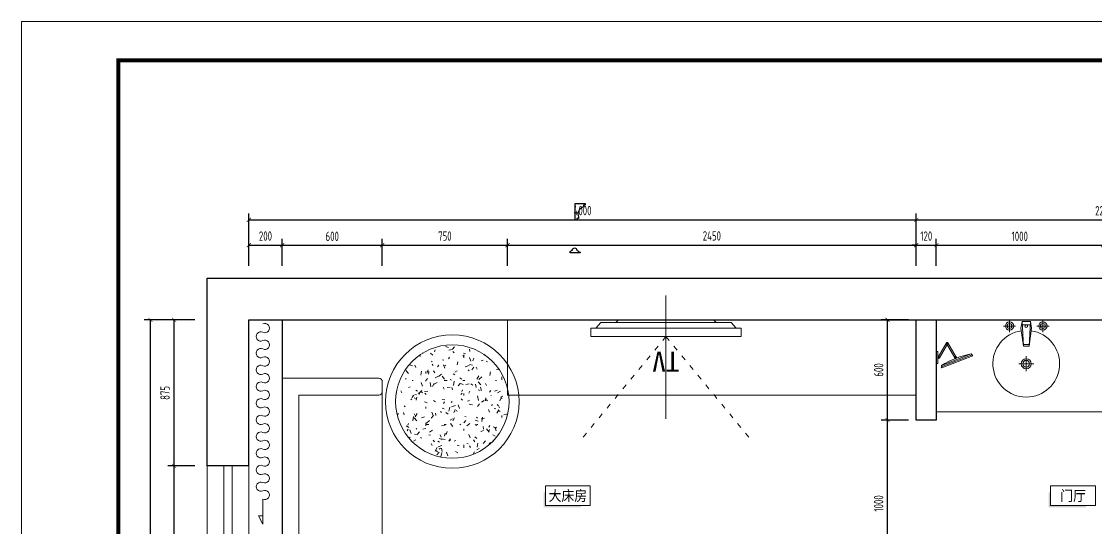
# Model space of a CAD drawing. Header units: millimetres. Extents: x 84706 to 155398, y -6776 to 36429.
# Drawn here: x 84706 to 91147, y 5866 to 8906 of the extents above; entities that cross this region are included whole.
import ezdxf
from ezdxf.enums import TextEntityAlignment as Align

# ---------------------------------------------------------------- set-up
doc = ezdxf.new("R2010")
doc.units = ezdxf.units.MM
for name, pattern in [('ACAD_ISO03W100', [30, 12, -18]), ('DOTE', [61.468, 50.8, -5.08, 0.508, -5.08]), ('HIDDEN', [9.525, 6.35, -3.175])]:
    doc.linetypes.add(name, pattern=pattern)
doc.layers.get('Defpoints').update_dxf_attribs({"color": 250})
for name, color, linetype, lineweight in [('Drawing【图框、表格】', 150, 'Continuous', 0), ('FF-Curtain【平面窗帘】', 32, 'Continuous', 0), ('FF-FIXT【洁具】', 31, 'Continuous', 0), ('FF-Text【平面文字】', 2, 'Continuous', 0), ('FF-Win【窗】', 132, 'Continuous', 0), ('FF-【活动成品家具】', 51, 'Continuous', 0), ('RC-dimensions', 44, 'Continuous', 0)]:
    doc.layers.add(name, color=color, linetype=linetype, lineweight=lineweight)
doc.layers.add('WALL_NEW【新建墙体】', color=4, linetype='Continuous')
doc.layers.add('WALL【墙体】', color=7, linetype='Continuous')
doc.styles.add('ROMANTIC', font='STXIHEI.TTF', dxfattribs={"bigfont": 'gbcbig.shx'})
doc.styles.add('宋体', font='', dxfattribs={"width": 0.8})
doc.styles.add('尺寸标注', font='ARCHS.SHX', dxfattribs={"width": 0.8})
doc.styles.add('文字', font='')
doc.styles.add('黑体', font='simhei.ttf', dxfattribs={"width": 0.7})
doc.styles.get('宋体').set_extended_font_data('SimSun')
doc.styles.get('文字').set_extended_font_data('SimSun')
doc.dimstyles.new('海龙1：25', dxfattribs={"dimscale": 25, "dimtxt": 2.25, "dimasz": 1, "dimexe": 1.5, "dimexo": 1, "dimgap": 1, "dimtad": 1, "dimdec": 0, "dimrnd": 5, "dimdsep": 46, "dimtxsty": '尺寸标注', "dimblk": 'ARCHTICK', "dimblk1": 'ARCHTICK', "dimblk2": 'ARCHTICK', "dimcen": 1, "dimclrd": 44, "dimclre": 44, "dimclrt": 2, "dimadec": 0, "dimazin": 0, "dimtfac": 1, "dimtdec": 0, "dimtix": 1, "dimtmove": 2, "dimatfit": 3, "dimldrblk": 'hl_arrow2', "dimfxl": 0, "dimarcsym": 0})

# ---------------------------------------------------------------- blocks, each defined once
blk = doc.blocks.new('hlw_3_1600_250')
for p, q in [((-0.5, 0.078125), (0.5, 0.078125)), ((-0.5, -0.078125), (0.5, -0.078125))]:
    blk.add_line(p, q)
at = {"linetype": 'HIDDEN', "ltscale": 15}
for p, q in [((-0.5, 0.015625), (0.5, 0.015625)), ((-0.5, -0.015625), (0.5, -0.015625))]:
    blk.add_line(p, q, dxfattribs=at)
blk = doc.blocks.new('_ArchTick')
at = {"color": 2, "linetype": 'ByBlock', "const_width": 0.15}
blk.add_lwpolyline([(-0.5, -0.5), (0.5, 0.5)], dxfattribs=at)
blk = doc.blocks.new('*D115')
at = {"layer": 'Defpoints', "color": 0, "transparency": 16777216}
for p in [(86267.5, 7565), (86067.5, 7265), (86267.5, 7265)]:
    blk.add_point(p, dxfattribs=at)
at = {"layer": 'RC-dimensions', "color": 44, "lineweight": -2, "transparency": 16777216}
for p, q in [((86067.5, 7440), (86067.5, 7602.5)), ((86267.5, 7440), (86267.5, 7602.5)), ((86067.5, 7565), (86267.5, 7565))]:
    blk.add_line(p, q, dxfattribs=at)
at = {"layer": 'RC-dimensions', "color": 44, "lineweight": -2, "transparency": 16777216, "xscale": 25, "yscale": 25, "zscale": 25, "rotation": 180}
blk.add_blockref('_ArchTick', (86067.5, 7565), dxfattribs=at)
at = {"layer": 'RC-dimensions', "color": 44, "lineweight": -2, "transparency": 16777216, "xscale": 25, "yscale": 25, "zscale": 25}
blk.add_blockref('_ArchTick', (86267.5, 7565), dxfattribs=at)
at = {"layer": 'RC-dimensions', "color": 2, "transparency": 16777216, "insert": (86167.5, 7619.3), "char_height": 56.25, "attachment_point": 5, "style": '尺寸标注'}
blk.add_mtext('200', dxfattribs=at)
blk = doc.blocks.new('hl_arrow2')
at = {"color": 2}
blk.add_line((-0.22, 0), (-1, 0), dxfattribs=at)
blk.add_lwpolyline([(-0.22, 0), (-0.86, -0.69), (-0.65, -0.86), (0, 0), (-0.65, 0.86), (-0.86, 0.69)], close=True, dxfattribs=at)
for points in [[(-0.86, 0.69), (-0.65, 0.86), (-0.22, 0), (0, 0)], [(-0.86, -0.69), (-0.65, -0.86), (-0.22, 0), (0, 0)]]:
    blk.add_solid(points, dxfattribs=at)
blk = doc.blocks.new('*D117')
at = {"layer": 'Defpoints', "color": 0, "transparency": 16777216}
for p in [(85619.9, 7116.7), (85919.9, 7116.7), (85919.9, 6241.7)]:
    blk.add_point(p, dxfattribs=at)
at = {"layer": 'RC-dimensions', "color": 44, "lineweight": -2, "transparency": 16777216}
for p, q in [((85744.9, 7116.7), (85582.4, 7116.7)), ((85619.9, 6241.7), (85619.9, 7116.7)), ((85744.9, 6241.7), (85582.4, 6241.7))]:
    blk.add_line(p, q, dxfattribs=at)
at = {"layer": 'RC-dimensions', "color": 44, "lineweight": -2, "transparency": 16777216, "xscale": 25, "yscale": 25, "zscale": 25}
for p, rotation in [((85619.9, 7116.7), 90), ((85619.9, 6241.7), 270)]:
    blk.add_blockref('_ArchTick', p, dxfattribs=dict(at, rotation=rotation))
at = {"layer": 'RC-dimensions', "color": 2, "transparency": 16777216, "insert": (85565.6, 6679.2), "char_height": 56.25, "attachment_point": 5, "rotation": 90, "style": '尺寸标注'}
blk.add_mtext('875', dxfattribs=at)
blk = doc.blocks.new('*D118')
at = {"layer": 'Defpoints', "color": 0, "transparency": 16777216}
for p in [(85619.9, 6241.7), (85919.9, 6241.7), (85919.9, 4641.7)]:
    blk.add_point(p, dxfattribs=at)
at = {"layer": 'RC-dimensions', "color": 44, "lineweight": -2, "transparency": 16777216}
for p, q in [((85744.9, 6241.7), (85582.4, 6241.7)), ((85619.9, 4641.7), (85619.9, 6241.7)), ((85744.9, 4641.7), (85582.4, 4641.7))]:
    blk.add_line(p, q, dxfattribs=at)
at = {"layer": 'RC-dimensions', "color": 44, "lineweight": -2, "transparency": 16777216, "xscale": 25, "yscale": 25, "zscale": 25}
for p, rotation in [((85619.9, 6241.7), 90), ((85619.9, 4641.7), 270)]:
    blk.add_blockref('_ArchTick', p, dxfattribs=dict(at, rotation=rotation))
at = {"layer": 'RC-dimensions', "color": 2, "transparency": 16777216, "insert": (85566.7, 5441.7), "char_height": 56.25, "attachment_point": 5, "rotation": 90, "style": '尺寸标注'}
blk.add_mtext('1600', dxfattribs=at)
blk = doc.blocks.new('洗手台40')
at = {"color": 8}
for p, q in [((194.8, 336.5), (194.8, 263.5)), ((231.3, 300), (158.3, 300)), ((13.8, 200), (-76.3, 200)), ((-31.3, 245.1), (-31.3, 154.9)), ((182.2, 231.4), (74.6, 216.7)), ((221.1, 225), (74.6, 216.7)), ((74.6, 216.7), (74.6, 200)), ((74.6, 183.3), (74.6, 200)), ((84.7, 217.2), (84.7, 200)), ((84.7, 182.8), (84.7, 200)), ((221.1, 225), (182.2, 231.4)), ((201.4, 223.9), (201.4, 200)), ((201.4, 176.1), (201.4, 200)), ((221.1, 225), (221.1, 200)), ((221.1, 175), (221.1, 200)), ((221.1, 175), (74.6, 183.3)), ((182.2, 168.6), (74.6, 183.3)), ((221.1, 175), (182.2, 168.6)), ((194.8, 136.5), (194.8, 63.5)), ((231.3, 100), (158.3, 100))]:
    blk.add_line(p, q, dxfattribs=at)
for centre, radius in [((194.8, 300), 25), ((194.8, 300), 15), ((-31.3, 200), 30), ((-31.3, 200), 20), ((194.8, 100), 25), ((194.8, 100), 15)]:
    blk.add_circle(centre, radius, dxfattribs=at)
blk.add_arc((-31.3, 200), 200, 8.42379, 351.57621)
for centre, start, end in [((194, 201.2), 350.52523, 189.47477), ((194, 198.8), 170.52523, 9.47477)]:
    blk.add_arc(centre, 7.19, start, end, dxfattribs=at)
blk = doc.blocks.new('*U19')
at = {"color": 150}
blk.add_lwpolyline([(-5.38, -2.34), (5.38, -2.34), (5.38, 2.33), (-5.38, 2.33), (-5.38, -2.34)], dxfattribs=at)
at = {"color": 150, "ltscale": 4}
for points in [[(-5.38, 0.83), (-5.83, 0.83), (-5.38, -2.34), (-5.83, -2.79)], [(3.13, -2.34), (3.13, -2.79), (-5.38, -2.34), (-5.83, -2.79)]]:
    blk.add_solid(points, dxfattribs=at)
at = {"color": 2, "ltscale": 4, "style": '文字', "width": 0.9, "flags": 8}
blk.add_attdef('功能区文字', text='', height=2.5, dxfattribs=at).set_placement((0.01, -0.03), align=Align.MIDDLE_CENTER)
blk = doc.blocks.new('刮须镜平面')
at = {"color": 0, "ltscale": 0.4}
for p, q in [((-118.2, 1.9), (-68.3, 88.4)), ((-61.6, 84.6), (-111.6, -1.9)), ((-68.3, 84.6), (-18.3, -1.9)), ((-11.7, 1.9), (-61.6, 88.4)), ((-218.4, 9.3), (-215.7, 16.4)), ((-32.2, -63), (-218.4, 9.3)), ((-215.7, 16.4), (-29.4, -55.8)), ((-212.1, 15), (-209.3, 22.2)), ((-209.3, 22.2), (-30.2, -47.3)), ((-122.3, -3.3), (-120.3, 2.1)), ((-9.2, 5.8), (-15, 5.8)), ((-9.2, 36.5), (0, 36.5)), ((-9.2, -36.5), (-9.2, 36.5)), ((0, 36.5), (0, -36.5)), ((-111.6, -7.5), (-109.5, -2.1)), ((-33, -54.4), (-30.2, -47.3)), ((-29.4, -55.8), (-32.2, -63)), ((-9.2, -5.8), (-15, -5.8)), ((0, -36.5), (-9.2, -36.5))]:
    blk.add_line(p, q, dxfattribs=at)
for centre in [(-64.9, 86.5), (-114.9, 0), (-15, 0)]:
    blk.add_circle(centre, 3.07, dxfattribs=at)
for centre, radius, start, end in [((-64.9, 86.5), 3.84, 29.99999, 209.99999), ((-64.9, 86.5), 3.84, 329.99999, 149.99999), ((-335.4, -568.2), 603.7, 59.63728, 77.94717), ((-114.9, 0), 5.76, 338.79222, 158.79222), ((-114.9, 0), 3.84, 149.99999, 329.99999), ((-15, 0), 5.76, 89.99999, 269.99999), ((-15, 0), 3.84, 209.99999, 29.99999)]:
    blk.add_arc(centre, radius, start, end, dxfattribs=at)
blk = doc.blocks.new('*D135')
at = {"layer": 'Defpoints', "color": 0, "transparency": 16777216}
for p in [(85478.2, 7116.7), (85778.2, 7116.7), (85778.2, 3766.7)]:
    blk.add_point(p, dxfattribs=at)
at = {"layer": 'RC-dimensions', "color": 44, "lineweight": -2, "transparency": 16777216}
for p, q in [((85603.2, 7116.7), (85440.7, 7116.7)), ((85478.2, 3766.7), (85478.2, 7116.7)), ((85603.2, 3766.7), (85440.7, 3766.7))]:
    blk.add_line(p, q, dxfattribs=at)
at = {"layer": 'RC-dimensions', "color": 44, "lineweight": -2, "transparency": 16777216, "xscale": 25, "yscale": 25, "zscale": 25}
for p, rotation in [((85478.2, 7116.7), 90), ((85478.2, 3766.7), 270)]:
    blk.add_blockref('_ArchTick', p, dxfattribs=dict(at, rotation=rotation))
at = {"layer": 'RC-dimensions', "color": 2, "transparency": 16777216, "insert": (85425.1, 5441.7), "char_height": 56.25, "attachment_point": 5, "rotation": 90, "style": '尺寸标注'}
blk.add_mtext('3350', dxfattribs=at)
blk = doc.blocks.new('*D136')
at = {"layer": 'Defpoints', "color": 0, "transparency": 16777216}
for p in [(90067.5, 7716.6), (86067.5, 7416.6), (90067.5, 7416.6)]:
    blk.add_point(p, dxfattribs=at)
at = {"layer": 'RC-dimensions', "color": 44, "lineweight": -2, "transparency": 16777216}
for p, q in [((86067.5, 7591.6), (86067.5, 7754.1)), ((90067.5, 7591.6), (90067.5, 7754.1)), ((86067.5, 7716.6), (90067.5, 7716.6))]:
    blk.add_line(p, q, dxfattribs=at)
at = {"layer": 'RC-dimensions', "color": 44, "lineweight": -2, "transparency": 16777216, "xscale": 25, "yscale": 25, "zscale": 25, "rotation": 180}
blk.add_blockref('_ArchTick', (86067.5, 7716.6), dxfattribs=at)
at = {"layer": 'RC-dimensions', "color": 44, "lineweight": -2, "transparency": 16777216, "xscale": 25, "yscale": 25, "zscale": 25}
blk.add_blockref('_ArchTick', (90067.5, 7716.6), dxfattribs=at)
at = {"layer": 'RC-dimensions', "color": 2, "transparency": 16777216, "insert": (88067.5, 7772.1), "char_height": 56.25, "attachment_point": 5, "style": '尺寸标注'}
blk.add_mtext('4000', dxfattribs=at)
blk = doc.blocks.new('*D144')
at = {"layer": 'Defpoints', "color": 0, "transparency": 16777216}
for p in [(89895.2, 6516.7), (90195.2, 6516.7), (90195.2, 5516.7)]:
    blk.add_point(p, dxfattribs=at)
at = {"layer": 'RC-dimensions', "color": 44, "lineweight": -2, "transparency": 16777216}
for p, q in [((90020.2, 6516.7), (89857.7, 6516.7)), ((89895.2, 5516.7), (89895.2, 6516.7)), ((90020.2, 5516.7), (89857.7, 5516.7))]:
    blk.add_line(p, q, dxfattribs=at)
at = {"layer": 'RC-dimensions', "color": 44, "lineweight": -2, "transparency": 16777216, "xscale": 25, "yscale": 25, "zscale": 25}
for p, rotation in [((89895.2, 6516.7), 90), ((89895.2, 5516.7), 270)]:
    blk.add_blockref('_ArchTick', p, dxfattribs=dict(at, rotation=rotation))
at = {"layer": 'RC-dimensions', "color": 2, "transparency": 16777216, "insert": (89842.1, 6016.7), "char_height": 56.25, "attachment_point": 5, "rotation": 90, "style": '尺寸标注'}
blk.add_mtext('1000', dxfattribs=at)
blk = doc.blocks.new('*D145')
at = {"layer": 'Defpoints', "color": 0, "transparency": 16777216}
for p in [(89895.2, 7116.7), (90195.2, 7116.7), (90195.2, 6516.7)]:
    blk.add_point(p, dxfattribs=at)
at = {"layer": 'RC-dimensions', "color": 44, "lineweight": -2, "transparency": 16777216}
for p, q in [((90020.2, 7116.7), (89857.7, 7116.7)), ((89895.2, 6516.7), (89895.2, 7116.7)), ((90020.2, 6516.7), (89857.7, 6516.7))]:
    blk.add_line(p, q, dxfattribs=at)
at = {"layer": 'RC-dimensions', "color": 44, "lineweight": -2, "transparency": 16777216, "xscale": 25, "yscale": 25, "zscale": 25}
for p, rotation in [((89895.2, 7116.7), 90), ((89895.2, 6516.7), 270)]:
    blk.add_blockref('_ArchTick', p, dxfattribs=dict(at, rotation=rotation))
at = {"layer": 'RC-dimensions', "color": 2, "transparency": 16777216, "insert": (89842.1, 6816.7), "char_height": 56.25, "attachment_point": 5, "rotation": 90, "style": '尺寸标注'}
blk.add_mtext('600', dxfattribs=at)
blk = doc.blocks.new('*D151')
at = {"layer": 'Defpoints', "color": 0, "transparency": 16777216}
for p in [(86867.5, 7565), (86267.5, 7265), (86867.5, 7265)]:
    blk.add_point(p, dxfattribs=at)
at = {"layer": 'RC-dimensions', "color": 44, "lineweight": -2, "transparency": 16777216}
for p, q in [((86267.5, 7440), (86267.5, 7602.5)), ((86867.5, 7440), (86867.5, 7602.5)), ((86267.5, 7565), (86867.5, 7565))]:
    blk.add_line(p, q, dxfattribs=at)
at = {"layer": 'RC-dimensions', "color": 44, "lineweight": -2, "transparency": 16777216, "xscale": 25, "yscale": 25, "zscale": 25, "rotation": 180}
blk.add_blockref('_ArchTick', (86267.5, 7565), dxfattribs=at)
at = {"layer": 'RC-dimensions', "color": 44, "lineweight": -2, "transparency": 16777216, "xscale": 25, "yscale": 25, "zscale": 25}
blk.add_blockref('_ArchTick', (86867.5, 7565), dxfattribs=at)
at = {"layer": 'RC-dimensions', "color": 2, "transparency": 16777216, "insert": (86567.5, 7618.1), "char_height": 56.25, "attachment_point": 5, "style": '尺寸标注'}
blk.add_mtext('600', dxfattribs=at)
blk = doc.blocks.new('*D152')
at = {"layer": 'Defpoints', "color": 0, "transparency": 16777216}
for p in [(90187.5, 7565), (90067.5, 7265), (90187.5, 7265)]:
    blk.add_point(p, dxfattribs=at)
at = {"layer": 'RC-dimensions', "color": 44, "lineweight": -2, "transparency": 16777216}
for p, q in [((90067.5, 7440), (90067.5, 7602.5)), ((90187.5, 7440), (90187.5, 7602.5)), ((90067.5, 7565), (90042.5, 7565)), ((90067.5, 7565), (90187.5, 7565)), ((90187.5, 7565), (90212.5, 7565))]:
    blk.add_line(p, q, dxfattribs=at)
at = {"layer": 'RC-dimensions', "color": 44, "lineweight": -2, "transparency": 16777216, "xscale": 25, "yscale": 25, "zscale": 25}
blk.add_blockref('_ArchTick', (90067.5, 7565), dxfattribs=at)
at = {"layer": 'RC-dimensions', "color": 44, "lineweight": -2, "transparency": 16777216, "xscale": 25, "yscale": 25, "zscale": 25, "rotation": 180}
blk.add_blockref('_ArchTick', (90187.5, 7565), dxfattribs=at)
at = {"layer": 'RC-dimensions', "color": 2, "transparency": 16777216, "insert": (90127.5, 7619.3), "char_height": 56.25, "attachment_point": 5, "style": '尺寸标注'}
blk.add_mtext('120', dxfattribs=at)
blk = doc.blocks.new('*D153')
at = {"layer": 'Defpoints', "color": 0, "transparency": 16777216}
for p in [(91187.5, 7565), (90187.5, 7265), (91187.5, 7265)]:
    blk.add_point(p, dxfattribs=at)
at = {"layer": 'RC-dimensions', "color": 44, "lineweight": -2, "transparency": 16777216}
for p, q in [((90187.5, 7440), (90187.5, 7602.5)), ((91187.5, 7440), (91187.5, 7602.5)), ((90187.5, 7565), (91187.5, 7565))]:
    blk.add_line(p, q, dxfattribs=at)
at = {"layer": 'RC-dimensions', "color": 44, "lineweight": -2, "transparency": 16777216, "xscale": 25, "yscale": 25, "zscale": 25, "rotation": 180}
blk.add_blockref('_ArchTick', (90187.5, 7565), dxfattribs=at)
at = {"layer": 'RC-dimensions', "color": 44, "lineweight": -2, "transparency": 16777216, "xscale": 25, "yscale": 25, "zscale": 25}
blk.add_blockref('_ArchTick', (91187.5, 7565), dxfattribs=at)
at = {"layer": 'RC-dimensions', "color": 2, "transparency": 16777216, "insert": (90687.5, 7618.1), "char_height": 56.25, "attachment_point": 5, "style": '尺寸标注'}
blk.add_mtext('1000', dxfattribs=at)
blk = doc.blocks.new('*D179')
at = {"layer": 'Defpoints', "color": 0, "transparency": 16777216}
for p in [(92317.5, 7716.6), (90067.5, 7416.6), (92317.5, 7416.6)]:
    blk.add_point(p, dxfattribs=at)
at = {"layer": 'RC-dimensions', "color": 44, "lineweight": -2, "transparency": 16777216}
for p, q in [((90067.5, 7591.6), (90067.5, 7754.1)), ((92317.5, 7591.6), (92317.5, 7754.1)), ((90067.5, 7716.6), (92317.5, 7716.6))]:
    blk.add_line(p, q, dxfattribs=at)
at = {"layer": 'RC-dimensions', "color": 44, "lineweight": -2, "transparency": 16777216, "xscale": 25, "yscale": 25, "zscale": 25, "rotation": 180}
blk.add_blockref('_ArchTick', (90067.5, 7716.6), dxfattribs=at)
at = {"layer": 'RC-dimensions', "color": 44, "lineweight": -2, "transparency": 16777216, "xscale": 25, "yscale": 25, "zscale": 25}
blk.add_blockref('_ArchTick', (92317.5, 7716.6), dxfattribs=at)
at = {"layer": 'RC-dimensions', "color": 2, "transparency": 16777216, "insert": (91192.5, 7770.9), "char_height": 56.25, "attachment_point": 5, "style": '尺寸标注'}
blk.add_mtext('2250', dxfattribs=at)
blk = doc.blocks.new('海龍_09052443')
blk.add_lwpolyline([(-10500, -14850), (10500, -14850), (10500, 0), (-10500, 0)], close=True)
at = {"const_width": 50}
blk.add_lwpolyline([(-9250, -14350), (10000, -14350), (10000, -500), (-9250, -500)], close=True, dxfattribs=at)
at = {"style": '黑体', "width": 0.704386, "flags": 8}
blk.add_attdef('项目名称', text='', height=288, rotation=90, dxfattribs=at).set_placement((9289, -6225), align=Align.CENTER)
at = {"color": 2, "style": '宋体', "width": 0.725454, "flags": 8}
blk.add_attdef('图名', text='', height=125, dxfattribs=at).set_placement((9277, -11490), align=Align.MIDDLE)
at = {"style": '黑体', "width": 1.036363, "flags": 8}
for tag, p in [('比例', (9423, -13034)), ('阶段', (9423, -13273)), ('日期', (9423, -13512)), ('1FF-1', (9423, -13991)), ('序号', (9423, -14230))]:
    blk.add_attdef(tag, text='', height=92.3, dxfattribs=at).set_placement(p, align=Align.MIDDLE)
blk = doc.blocks.new('海龙工具_液晶电视')
at = {"color": 251, "linetype": 'ACAD_ISO03W100', "ltscale": 2.5}
for q in [(-507.9, 716), (507.9, 716)]:
    blk.add_line((0, 100), q, dxfattribs=at)
blk.add_line((-450, 50), (450, 50))
at = {"color": 251}
blk.add_line((-300, 15), (300, 15), dxfattribs=at)
blk.add_lwpolyline([(-450, 50), (450, 50), (450, 100), (-450, 100)], close=True)
blk.add_lwpolyline([(-420, 50), (-390, 15), (-300, 15, 0.267949), (-274, 0), (274, 0, 0.267949), (300, 15), (390, 15), (420, 50)], format="xyb")
at = {"color": 250, "style": 'ROMANTIC', "text_generation_flag": 6}
blk.add_text('TV', height=120, rotation=180, dxfattribs=at).set_placement((0.8, 250.3), align=Align.MIDDLE)
blk = doc.blocks.new('电视柜_04')
at = {"color": 250, "linetype": 'DOTE', "ltscale": 177.520661}
blk.add_line((-147.3, 0), (592.4, 0), dxfattribs=at)
at = {"ltscale": 4, "rotation": 270}
blk.add_blockref('海龙工具_液晶电视', (0, 0), dxfattribs=at)
blk = doc.blocks.new('海龙_08089383')
at = {"layer": 'FF-【活动成品家具】'}
h = blk.add_hatch(dxfattribs=at)
h.set_pattern_fill('AR-RROOF', color=8, scale=20.364318, angle=45)
h.set_pattern_definition([(45, (-180, -355), (438.9, 1170.4), [7758.8, -1034.5, 2586.27, -517.25]), (45, (123.6, 314.34), (-852.2, 120.7), [1551.76, -170.7, 3103.52, -387.94]), (45, (-308, 138.78), (1656.86, 2146.97), [4138.03, -724.16, 2069.01, -517.25])])
h.paths.add_polyline_path([(280, -355), (280, 5), (-180, 5), (-180, -355)])
blk.add_line((300, 1225), (300, -1575), dxfattribs=at)
blk.add_lwpolyline([(300, -1545, 0.414214), (280, -1525), (-200, -1525), (-200, 1175), (280, 1175, 0.414214), (300, 1195), (300, 1255, 0.414214), (280, 1275), (-300, 1275), (-300, -1625), (280, -1625, 0.414214), (300, -1605), (300, -1545)], format="xyb", dxfattribs=at)
blk.add_lwpolyline([(-200, 25), (300, 25), (300, -375), (-200, -375)], close=True, dxfattribs=at)
at = {"layer": 'FF-【活动成品家具】', "color": 8}
blk.add_lwpolyline([(-180, 5), (280, 5), (280, -355), (-180, -355)], close=True, dxfattribs=at)
blk = doc.blocks.new('海龙_08085835')
at = {"layer": 'FF-【活动成品家具】'}
h = blk.add_hatch(dxfattribs=at)
h.set_pattern_fill('地毯', color=8, scale=300, pattern_type=2)
h.set_pattern_definition([(0, (-124, -196), (132, 228), [12, -201, 9, -87, 18, -213]), (10, (-181, -73), (80.68, 285.34), [21, -51, 27, -159, 15, -198]), (20, (-211, -169), (133.47, 220.976), [24, -165, 21, -123, 15, -96]), (30, (-124, -187), (-21.97, 254.05), [15, -99, 12, -147, 9, -195]), (40, (-208, -121), (33.836, 216.37), [12, -132, 9, -84, 24, -153]), (50, (-163, -229), (-80.25, 235.733), [6, -111, 15, -183, 18, -93]), (60, (-154, -208), (-99.473, 223.71), [15, -123, 6, -144, 12, -111]), (70, (-187, -244), (-109.892, 215.587), [9, -57, 18, -96, 12, -132]), (80, (-172, -67), (-208.565, 164.72), [21, -132, 9, -156, 18, -147]), (90, (-154, -196), (-264, 111), [18, -93, 12, -183, 6, -186]), (100, (-202, -103), (-247.97, 145.145), [21, -117, 18, -96, 21, -219]), (110, (-223, -274), (-240.44, 81.69), [24, -78, 12, -159, 18, -174]), (120, (-304, -238), (-286.65, 28.49), [15, -201, 18, -93, 21, -123]), (130, (-238, -304), (-279.108, 71.266), [9, -66, 12, -129, 24, -168]), (140, (-328, -64), (-220.597, -34.206), [18, -108, 21, -93, 12, -126]), (150, (-79, -322), (-204.825, -120.767), [12, -84, 24, -186, 21, -171]), (160, (-277, -154), (-237.9, -162.43), [18, -126, 15, -114, 12, -183]), (170, (-259, -226), (-215.644, -169.123), [27, -99, 18, -135, 24, -132])])
h.paths.add_polyline_path([(-340, 0, 1), (340, 0, 1)])
for radius in [400, 340]:
    blk.add_circle((0, 0), radius, dxfattribs=at)
blk = doc.blocks.new('*D197')
at = {"layer": 'Defpoints', "color": 0, "transparency": 16777216}
for p in [(87617.5, 7565), (86867.5, 7265), (87617.5, 7265)]:
    blk.add_point(p, dxfattribs=at)
at = {"layer": 'RC-dimensions', "color": 44, "lineweight": -2, "transparency": 16777216}
for p, q in [((86867.5, 7440), (86867.5, 7602.5)), ((87617.5, 7440), (87617.5, 7602.5)), ((86867.5, 7565), (87617.5, 7565))]:
    blk.add_line(p, q, dxfattribs=at)
at = {"layer": 'RC-dimensions', "color": 44, "lineweight": -2, "transparency": 16777216, "xscale": 25, "yscale": 25, "zscale": 25, "rotation": 180}
blk.add_blockref('_ArchTick', (86867.5, 7565), dxfattribs=at)
at = {"layer": 'RC-dimensions', "color": 44, "lineweight": -2, "transparency": 16777216, "xscale": 25, "yscale": 25, "zscale": 25}
blk.add_blockref('_ArchTick', (87617.5, 7565), dxfattribs=at)
at = {"layer": 'RC-dimensions', "color": 2, "transparency": 16777216, "insert": (87242.5, 7619.3), "char_height": 56.25, "attachment_point": 5, "style": '尺寸标注'}
blk.add_mtext('750', dxfattribs=at)
blk = doc.blocks.new('*D198')
at = {"layer": 'Defpoints', "color": 0, "transparency": 16777216}
for p in [(90067.5, 7565), (87617.5, 7265), (90067.5, 7265)]:
    blk.add_point(p, dxfattribs=at)
at = {"layer": 'RC-dimensions', "color": 44, "lineweight": -2, "transparency": 16777216}
for p, q in [((87617.5, 7440), (87617.5, 7602.5)), ((90067.5, 7440), (90067.5, 7602.5)), ((87617.5, 7565), (90067.5, 7565))]:
    blk.add_line(p, q, dxfattribs=at)
at = {"layer": 'RC-dimensions', "color": 44, "lineweight": -2, "transparency": 16777216, "xscale": 25, "yscale": 25, "zscale": 25, "rotation": 180}
blk.add_blockref('_ArchTick', (87617.5, 7565), dxfattribs=at)
at = {"layer": 'RC-dimensions', "color": 44, "lineweight": -2, "transparency": 16777216, "xscale": 25, "yscale": 25, "zscale": 25}
blk.add_blockref('_ArchTick', (90067.5, 7565), dxfattribs=at)
at = {"layer": 'RC-dimensions', "color": 2, "transparency": 16777216, "insert": (88842.5, 7620.4), "char_height": 56.25, "attachment_point": 5, "style": '尺寸标注'}
blk.add_mtext('2450', dxfattribs=at)

msp = doc.modelspace()

# ---------------------------------------------------------------- linework, layer by layer
at = {"layer": 'Defpoints'}
msp.add_line((86267.5, 7116.7), (86267.5, 3766.7), dxfattribs=at)
for points in [[(88073.6, 7793.8, 0.453809), (88043.6, 7733.8), (88043.6, 7723.8), (88033.6, 7723.8), (88033.6, 7713.8), (88023.6, 7713.8), (88023.6, 7813.8), (88083.6, 7813.8), (88083.6, 7803.8), (88073.6, 7803.8)], [(88053.6, 7523.6), (88053.6, 7518.6), (87993.6, 7518.6), (87993.6, 7527.6, 0.414214), (88001.6, 7535.6), (88007.1, 7535.6, -1), (88033.1, 7535.6), (88038.1, 7535.6, 0.356394), (88052.8, 7523.6)]]:
    msp.add_lwpolyline(points, format="xyb", close=True, dxfattribs=at)
at = {"layer": 'FF-Curtain【平面窗帘】'}
msp.add_lwpolyline([(86151.7, 7092.5, -1.6), (86151.7, 7042.5, 1.6), (86151.7, 6992.5, -1.6), (86151.7, 6942.5, 1.6), (86151.7, 6892.5, -1.6), (86151.7, 6842.5, 1.6), (86151.7, 6792.5, -1.6), (86151.7, 6742.5, 1.6), (86151.7, 6692.5, -1.6), (86151.7, 6642.5, 1.6), (86151.7, 6592.5, -1.6), (86151.7, 6542.5, 1.6), (86151.7, 6492.5, -1.6), (86151.7, 6442.5, 1.6), (86151.7, 6392.5, -1.6), (86151.7, 6342.5, 1.6), (86151.7, 6292.5, -1.6), (86151.7, 6242.5, 1.6), (86151.7, 6192.5, -1.6), (86151.7, 6142.5, 1.6), (86151.7, 6092.5, -1.6), (86151.7, 6042.5), (86151.7, 5992.5), (86151.7, 5942.5), (86151.7, 5892.5), (86126.7, 5942.5), (86151.7, 5942.5)], format="xyb", dxfattribs=at)
at = {"layer": 'FF-FIXT【洁具】'}
msp.add_lwpolyline([(90187.5, 7116.7), (91187.5, 7116.7), (91187.5, 6566.7), (90187.5, 6566.7)], close=True, dxfattribs=at)
at = {"layer": 'FF-【活动成品家具】'}
msp.add_lwpolyline([(87617.5, 7116.7), (90067.5, 7116.7), (90067.5, 6666.7), (87617.5, 6666.7)], close=True, dxfattribs=at)
at = {"layer": 'WALL_NEW【新建墙体】'}
msp.add_lwpolyline([(90067.5, 7116.7), (90187.5, 7116.7), (90187.5, 6516.7), (90067.5, 6516.7)], close=True, dxfattribs=at)
at = {"layer": 'WALL【墙体】'}
for p, q in [((85817.5, 6241.7), (85817.5, 7366.7)), ((85817.5, 7366.7), (92317.5, 7366.7)), ((86067.5, 6241.7), (86067.5, 7116.7)), ((86067.5, 7116.7), (92317.5, 7116.7)), ((86067.5, 6241.7), (85817.5, 6241.7))]:
    msp.add_line(p, q, dxfattribs=at)

# ---------------------------------------------------------------- block references
at = {"layer": 'Drawing【图框、表格】', "xscale": 0.4646400000000001, "yscale": 0.4646400000000001, "zscale": 0.4646400000000001}
msp.add_blockref('海龍_09052443', (89584.3, 8905.5), dxfattribs=at)
at = {"layer": 'FF-FIXT【洁具】', "rotation": 90}
msp.add_blockref('洗手台40', (90926.3, 6885.4), dxfattribs=at)
at = {"layer": 'FF-FIXT【洁具】', "xscale": -1}
msp.add_blockref('刮须镜平面', (90187.5, 6891.7), dxfattribs=at)
at = {"layer": 'FF-Text【平面文字】'}
ref = msp.add_blockref('*U19', (87979.4, 6063.5), dxfattribs=dict(at, xscale=25, yscale=25, zscale=25))
ref.add_attrib('功能区文字', '大床房', dxfattribs={"layer": '0', "color": 2, "ltscale": 4, "height": 62.5, "style": '文字', "width": 0.9}).set_placement((87979.7, 6062.7), align=Align.MIDDLE_CENTER)
ref = msp.add_blockref('*U19', (91006.7, 6063.5), dxfattribs=dict(at, xscale=25, yscale=25, zscale=25))
ref.add_attrib('功能区文字', '门厅', dxfattribs={"layer": '0', "color": 2, "ltscale": 4, "height": 62.5, "style": '文字', "width": 0.9}).set_placement((91007, 6062.7), align=Align.MIDDLE_CENTER)
at = {"layer": 'FF-Win【窗】', "xscale": 1600, "yscale": 1600, "zscale": 1600, "rotation": 90}
msp.add_blockref('hlw_3_1600_250', (85942.5, 5441.7), dxfattribs=at)
at = {"layer": 'FF-【活动成品家具】', "rotation": 270}
for name, p in [('电视柜_04', (88567.5, 7116.7)), ('海龙_08085835', (87287.1, 6627.4))]:
    msp.add_blockref(name, p, dxfattribs=at)
at = {"layer": 'FF-【活动成品家具】'}
msp.add_blockref('海龙_08089383', (86567.5, 5491.7), dxfattribs=at)

# ---------------------------------------------------------------- dimensions: what is measured, and where the dimension line sits
at = {"layer": 'RC-dimensions'}
for base, p1, p2, picture, middle in [((90067.5, 7716.6), (86067.5, 7416.6), (90067.5, 7416.6), '*D136', (88067.5, 7772.1)), ((92317.5, 7716.6), (90067.5, 7416.6), (92317.5, 7416.6), '*D179', (91192.5, 7770.9)), ((86267.5, 7565), (86067.5, 7265), (86267.5, 7265), '*D115', (86167.5, 7619.3)), ((86867.5, 7565), (86267.5, 7265), (86867.5, 7265), '*D151', (86567.5, 7618.1)), ((87617.5, 7565), (86867.5, 7265), (87617.5, 7265), '*D197', (87242.5, 7619.3)), ((90067.5, 7565), (87617.5, 7265), (90067.5, 7265), '*D198', (88842.5, 7620.4)), ((90187.5, 7565), (90067.5, 7265), (90187.5, 7265), '*D152', (90127.5, 7619.3)), ((91187.5, 7565), (90187.5, 7265), (91187.5, 7265), '*D153', (90687.5, 7618.1))]:
    dim = msp.add_linear_dim(base=base, p1=p1, p2=p2, dimstyle='海龙1：25', dxfattribs=at)
    dim.commit()
    dim.dimension.update_dxf_attribs({"geometry": picture, "text_midpoint": middle})
for base, p1, p2, angle, picture, middle in [((85478.2, 7116.7), (85778.2, 3766.7), (85778.2, 7116.7), 90, '*D135', (85425.1, 5441.7)), ((85619.9, 7116.7), (85919.9, 6241.7), (85919.9, 7116.7), 270, '*D117', (85565.6, 6679.2)), ((89895.2, 7116.7), (90195.2, 6516.7), (90195.2, 7116.7), 90, '*D145', (89842.1, 6816.7)), ((89895.2, 6516.7), (90195.2, 5516.7), (90195.2, 6516.7), 90, '*D144', (89842.1, 6016.7)), ((85619.9, 6241.7), (85919.9, 4641.7), (85919.9, 6241.7), 270, '*D118', (85566.7, 5441.7))]:
    dim = msp.add_linear_dim(base=base, p1=p1, p2=p2, angle=angle, dimstyle='海龙1：25', dxfattribs=at)
    dim.commit()
    dim.dimension.update_dxf_attribs({"geometry": picture, "text_midpoint": middle})

doc.saveas('drawing.dxf')
